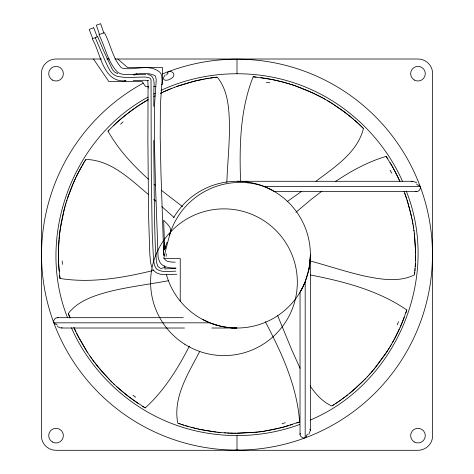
<?xml version="1.0" encoding="UTF-8"?>
<svg xmlns="http://www.w3.org/2000/svg" width="474" height="474" viewBox="0 0 474 474"><rect width="100%" height="100%" fill="white"/><g stroke="black" fill="none" stroke-linecap="round" stroke-linejoin="round"><path stroke-width="0.71" d="M163.631 254.508L163.637 255.184M310.351 256.079L308.924 269.125L305.197 281.716L305.179 437.846C302.951 438.634 300.184 436.767 300.018 434.439L300.054 292.162M308.793 434.403L310.363 430.516L310.369 254.769L310.363 255.397M415.609 255.107L415.603 253.667M58.391 254.064L58.397 253.59M415.609 255.587L415.609 255.136M163.637 254.348L163.637 253.709M153.777 106.342L153.902 88.49C154.323 83.341 154.797 74.981 147.633 74.608M415.603 255.646L415.597 256.547M58.397 253.116L58.403 252.642M148.048 88.075L147.894 140.085L148.558 215.012L149.808 254.437L150.631 262.845L151.727 267.123M415.603 256.156L415.502 260.765M310.363 255.427L310.091 261.038M58.409 252.168L58.432 250.74M163.643 253.489L163.66 252.565M415.591 257.181L415.538 259.74M300.018 434.439L300.279 433.325M58.444 250.266L58.456 249.792M58.474 249.312L58.486 248.838M415.514 260.368L415.354 264.178M58.503 248.358L58.675 244.537M226.821 182.383C227.585 163.204 229.582 144.066 229.481 124.852C229.049 108.457 228.065 90.41 217.222 77.144L216.689 77.203M415.396 263.343L415.218 266.447M164.721 244.388L164.662 249.146M59.25 237.178L58.456 249.905L58.545 262.051M415.283 265.41L415.313 264.895M58.705 244.021L58.983 240.105M415.242 266.074L415.076 268.426M415.07 268.527L414.578 273.8M414.987 269.57L415.028 269.048M59.054 239.269L59.345 236.206M414.88 270.755L414.922 270.293M414.691 272.734L414.744 272.206M59.327 236.39L59.671 233.285M414.608 273.516L414.46 274.873C399.114 282.492 381.303 279.435 365.223 276.206C346.707 272.088 328.719 265.979 310.434 261.008M59.428 235.424L60.186 229.41M59.765 232.544L61.276 222.662L63.516 212.18M60.287 228.693L64.233 209.354M308.835 269.588L309.024 268.628M180.244 301.144L180.244 258.514L163.737 258.514A521.951 521.803 6.4 0 1 170.563 231.928C171.789 226.963 166.415 223.461 163.631 220.203L164.668 249.241L165.805 246.8M63.7 211.428L64.997 206.54M64.44 208.566L65.258 205.603M65.228 205.71L65.803 203.737M65.501 204.762L66.082 202.813M66.064 202.866L68.209 196.248M66.65 200.97L66.953 200.022M310.506 274.991C344.047 281.544 378.311 290.355 406.816 310.002L406.372 311.347M406.816 310.002L402.248 322.433M67.557 198.191L72.688 184.629M406.248 311.72L405.851 312.876M164.668 249.241L167.026 242.321M169.384 235.394L170.853 231.265M68.493 195.436L73.073 183.746M404.085 317.776L404.239 317.355M403.765 318.617L403.925 318.196M253.501 76.812L253.169 76.782C240.01 109.879 239.323 146.3 240.579 181.418M403.599 319.038L400.056 327.558M305.179 281.757L303.858 284.868M401.899 323.286L402.076 322.859M401.537 324.139L401.721 323.712M401.36 324.566L400.435 326.704M72.919 184.102L74.14 181.323M304.32 283.813L304 284.542M73.263 183.302L73.843 181.98M400.062 327.528L394.415 339.04M74.045 181.542L75.242 178.917M74.24 181.104L74.637 180.227M303.698 285.218L303.846 284.886M74.768 179.942L75.449 178.485M303.692 285.229L303.058 286.58M399.28 329.264L398.279 331.403M75.413 178.562L75.656 178.046M75.627 178.1L75.858 177.614M75.846 177.643L76.29 176.725M397.87 332.256L398.077 331.83M76.278 176.755L76.51 176.269M303.052 286.592L302.732 287.244M397.455 333.109L397.662 332.683M76.486 176.322L77.884 173.52M76.699 175.89L78.643 172.05M397.248 333.53L396.614 334.81M302.72 287.274L300.362 291.64M302.613 287.487L302.282 288.133M396.187 335.657L396.4 335.231M77.985 173.324L78.423 172.477M395.749 336.504L395.968 336.084M189.399 346.127C177.797 368.659 164.182 390.742 145.251 407.901L144.037 407.166M395.529 336.925L391.619 344.065M78.589 172.157L80.041 169.425M78.826 171.701L79.063 171.244M301.956 288.767L301.517 289.584M79.531 170.362L81.362 167.032M80.213 169.105L80.669 168.27M393.965 339.876L392.543 342.453M199.785 351.287C188.433 373.334 172.678 397.248 177.797 423.169L179.089 423.614M80.787 168.063L81.83 166.208M301.097 290.349L300.925 290.657M81.546 166.706L82.583 164.893M82.298 165.39L82.849 164.442M391.133 344.894L391.565 344.154M82.772 164.579L83.72 162.967M83.009 164.176L83.483 163.37M391.074 345.001L390.155 346.553M390.576 345.848L389.652 347.377M83.649 163.086L83.957 162.57M83.922 162.629L85.646 159.827M84.437 161.776L85.16 160.603M389.569 347.525L388.129 349.848M389.053 348.36L386.026 353.1M85.314 160.354L85.883 159.442C111.029 160.016 130.237 179.261 148.356 194.441M165.207 74.91C160.117 81.386 167.76 81.261 171.298 78.394C173.614 77.416 175.113 74.11 172.666 72.404C169.491 69.542 165.734 73.138 162.475 73.956M387.495 350.849L375.633 367.273M385.35 354.119L373.749 369.548M411.622 181.791L413.488 181.364L416.747 182.857M148.232 80.278L147.882 80.669L145.115 80.219L133.176 80.645M147.971 80.568L147.906 80.296M374.875 368.191L371.178 372.54M373.002 370.431L369.205 374.75M370.449 373.364L368.535 375.485M365.839 378.353L368.494 375.521M367.172 376.943L367.836 376.238M148.374 179.172C132.827 165.118 118.304 149.494 108.013 131.108L109.002 130.089M108.013 131.108L115.786 123.477M365.815 378.376L364.488 379.745M365.128 379.093L363.807 380.432M363.73 380.515L353.195 390.298M363.025 381.22L355.731 388.088M113.523 125.604L113.849 125.29M114.175 124.982L116.841 122.511M116.166 123.127L117.522 121.889M117.244 122.144L120.953 118.885M117.866 121.581L118.21 121.279M118.553 120.971L119.602 120.052M354.979 388.751L351.915 391.388M119.952 119.744L120.301 119.442M295.93 212.269L310.885 199.678L321.852 191.188M120.657 119.134L124.259 116.124M121.368 118.53L130.178 111.508M352.466 390.926L352.834 390.612M352.099 391.234L350.748 392.359M351.358 391.85L349.569 393.325M350.245 392.768L349.178 393.645M124.626 115.828L124.994 115.532M349.131 393.681L347.632 394.878M125.361 115.235L125.728 114.939M126.102 114.649L126.475 114.353M347.252 395.174L347.584 394.913M126.842 114.062L127.222 113.766M347.181 395.227L346.121 396.057M346.778 395.541L343.928 397.716M127.595 113.476L127.968 113.185M128.347 112.895L128.727 112.605M345.161 396.791L345.564 396.483M129.106 112.32L134.509 108.38M344.598 397.218L341.529 399.481M130.628 111.177L138.201 105.862M343.454 398.071L342.684 398.64M287.155 201.634L301.186 191.632M341.855 399.244L341.144 399.76M341.019 399.849L339.325 401.045M340.172 400.453L340.599 400.151M316.022 181.216C334.662 167.049 357.39 152.664 363.451 128.519L362.687 127.755M339.591 400.856L338.898 401.348M134.954 108.066L135.765 107.509M338.815 401.401L336.872 402.728M338.039 401.934L338.43 401.668M62.124 327.765L60.222 327.878L57.253 326.45M136.488 107.011L139.018 105.323M337.18 402.527L335.432 403.694M335.87 403.404L336.309 403.107M335.479 181.495C351.157 170.966 367.948 161.729 386.15 156.396L386.334 156.669M335.319 403.765L334.152 404.529M138.888 105.406L141.483 103.729M139.694 104.878L144.813 101.673M334.099 404.565L332.748 405.43M333.204 405.14L333.655 404.855M332.292 405.72L332.606 405.519M332.221 405.762L331.836 406.005C322.616 401.839 315.643 394.137 310.109 385.86M142.141 103.32L148.184 99.694M145.447 101.294L147.959 99.824M148.03 97.111C72.095 138.088 35.591 237.397 67.515 317.669M153.813 94.053L155.099 93.372M153.943 96.536L154.808 96.08M154.174 96.412L155.039 95.961M160.277 93.366L162.926 92.134M160.959 93.04L166.481 90.558M163.643 91.808L169.171 89.432M161.521 84.745L162.475 84.325L162.475 67.557L127.636 67.557L117.789 59.007M167.257 90.226L170.071 89.065M160.935 90.433C204.057 70.288 255.036 68.345 299.663 84.805C344.248 101.193 381.446 135.801 401.407 178.864L402.479 181.554M310.381 420C396.377 383.81 441.051 277.669 406.218 190.969M169.994 89.088L174.622 87.293M170.972 88.703L171.872 88.348M93.716 27.759L89.225 29.471L92.691 38.613M299.301 422.044L299.609 421.931C297.079 386.15 281.716 352.834 265.209 321.538M299.609 421.931L282.646 427.329L264.451 431.144M174.592 87.305L176.488 86.612M298.976 422.168L296.76 422.968M176.411 86.641L179.308 85.622M177.323 86.315L190.234 82.28M180.067 85.361L194.891 81.078M292.677 424.366L291.83 424.639M290.971 424.917L291.397 424.775M299.663 424.503C259.574 439.256 214.426 439.256 174.337 424.503C129.752 408.12 92.554 373.512 72.593 330.449L71.521 327.759M290.106 425.184L290.538 425.048M287.925 425.848L288.364 425.717M287.481 425.978L286.154 426.369M285.265 426.618L285.709 426.493M284.37 426.867L284.821 426.742M283.47 427.11L283.92 426.991M160.526 268.61L165.515 267.271M190.696 82.15L191.164 82.026M283.019 427.234L279.779 428.063M191.632 81.907L192.094 81.783M192.562 81.664L193.493 81.427M193.771 81.356L195.827 80.858M153.487 270.435C123.068 277.841 91.263 283.422 59.985 278.469L59.943 278.143M195.247 80.995L196.763 80.639M278.475 428.383L278.931 428.271M277.551 428.597L278.013 428.49M196.734 80.645L197.729 80.42M277.094 428.703L275.708 429.017M197.699 80.426L199.222 80.088M198.227 80.307L198.725 80.195M274.778 429.225L275.246 429.124M199.098 80.112L203.316 79.253M199.566 80.011L201.912 79.525M273.853 429.42L274.316 429.32M273.385 429.521L271.987 429.805M202.226 79.466L203.784 79.164M271.051 429.989L271.519 429.894M270.583 430.078L267.271 430.682M203.743 79.17L204.756 78.98M204.727 78.986L206.279 78.708M168.809 280.661C149.932 284.187 130.836 286.497 112.125 290.87C96.234 294.941 78.862 299.918 68.339 313.438L68.517 313.948M205.663 78.82L208.939 78.263M206.599 78.654L208.003 78.417M266.305 430.842L262.549 431.429M208.329 78.364L210.385 78.038M210.338 78.05L210.9 77.961M210.8 77.979L213.578 77.588M263.396 431.304L261.595 431.565M211.262 77.914L213.116 77.653M261.458 431.583L258.727 431.938M213.507 77.6L215.089 77.392M214.035 77.529L216.772 77.197M260.487 431.713L254.882 432.365M215.409 77.357L216.316 77.25M257.572 432.075L237.35 433.266M253.679 432.484L234.405 433.248M175.848 271.158C169.811 271.134 163.121 272.686 157.546 269.676A6.755 6.755 0 0 1 155.934 268.148L154.506 265.28L153.517 260.102L152.178 232.124L151.259 170.059L151.04 79.875L150.584 78.803L149.476 77.884L145.115 76.984L126.214 77.582L118.097 76.587L115.295 75.556L112.344 73.565L110.14 70.863L107.859 66.633A252.15 252.15 0 0 1 104.659 59.712L95.233 37.647M165.876 268.853L175.931 268.45M176.713 274.28C168.999 274.185 157.729 277.059 152.658 269.06M133.188 74.779L145.868 74.4M175.866 268.006C171.28 268.071 166.273 267.887 162.434 265.055A10.28 10.28 0 0 1 160.034 262.472L158.411 258.543A20.026 20.026 0 0 1 158.067 256.464L155.46 184.202L154.406 140.434L154.542 104.778L156.242 79.822L155.537 76.172A3.217 3.217 0 0 0 155.199 75.799C144.706 70.253 132.27 76.64 121.131 73.897A11.939 11.939 0 0 1 117.404 72.007C107.651 61.845 105.311 46.849 98.9 34.643L104.44 32.742C110.584 43.892 112.427 58.029 121.214 67.551A5.504 5.504 0 0 0 122.328 68.138C134.527 70.839 149.689 63.048 160.016 72.421A8.876 8.876 0 0 1 161.681 75.763L162.078 80.45L160.372 105.4L160.206 137.288L160.976 173.555L163.666 252.476M274.44 191.561L416.782 191.632C419.164 191.526 420.983 188.522 420.189 186.478L264.107 186.478L270.34 189.304M183.272 317.681L57.218 317.675C54.889 317.841 53.023 320.608 53.811 322.83L209.893 322.83L202.89 319.606M175.238 262.175L171.197 262.033L167.737 261.328A5.516 5.516 0 0 1 164.383 258.585M101.566 59.007L56.027 59.007A14.676 14.676 0 0 0 41.356 73.683L41.356 435.624A14.676 14.676 0 0 0 56.027 450.3L417.973 450.3A14.676 14.676 0 0 0 432.644 435.624L432.644 73.683A14.676 14.676 0 0 0 417.973 59.007L114.838 59.007M106.727 59.007L109.322 59.007M148.611 86.629L145.619 86.629L142.17 81.558L108.854 81.558L93.455 59.007M153.73 86.629L155.94 86.629M412.611 181.299L237.119 181.287C246.314 181.299 255.51 183.071 264.059 186.46A73.369 73.369 0 0 1 286 309.261A73.369 73.369 0 0 1 166.285 274.197M61.389 328.014L184.505 328.02M211.801 328.02L236.882 328.02L235.631 328.008M236.141 433.26L230.465 433.147M237.77 181.293L238.428 181.299M236.23 328.02C227.247 327.925 218.289 326.165 209.941 322.847M416.782 191.632L415.491 191.283M57.218 317.675L58.053 317.823M233.226 433.224L227.508 433.011M238.997 181.317L244.009 181.625M234.914 327.99L230.962 327.771M229.339 433.1L226.519 432.958M226.424 432.946L224.546 432.827M225.458 432.886L220.617 432.507M253.169 76.782L254.585 76.912M219.658 432.418L220.588 432.507M253.845 76.841L271.762 79.466M219.598 432.412L217.726 432.217M254.971 76.954L256.191 77.078M125.971 80.811C102.402 82.891 101.146 53.432 92.205 38.803L97.685 36.717L104.47 52.65L112.421 69.559L114.649 72.095L117.688 73.713M218.609 432.312L216.766 432.11M228.983 327.581L226.365 327.25M216.624 432.098L213.881 431.761M215.634 431.98L204.341 430.256M260.913 77.653L261.358 77.712M261.802 77.777L262.246 77.843M212.66 431.595L200.757 429.551M262.697 77.902L267.218 78.619M267.668 78.702L268.124 78.779M268.586 78.862L269.042 78.945M269.499 79.028L274.091 79.94M203.867 430.167L202.451 429.888M201.977 429.8L199.761 429.337M272.248 79.561L284.24 82.405M200.093 429.408L199.27 429.231M274.553 80.041L276.857 80.55M199.157 429.207L198.274 429.017M198.689 429.106L196.349 428.579M196.787 428.68L197.279 428.792M277.32 80.657L277.782 80.764M196.289 428.561L195.412 428.354M278.244 80.87L278.7 80.983M195.792 428.443L192.314 427.584M279.162 81.095L279.624 81.208M194.796 428.206L193.807 427.963M280.087 81.321L280.549 81.439M281.011 81.552L281.473 81.67M193.09 427.785L190.826 427.192M281.935 81.789L285.621 82.79M217.738 325.448L218.692 325.697M191.703 427.424L188.942 426.677M284.702 82.535L290.799 84.342M188.836 426.647L188.024 426.416M188.338 426.505L185.346 425.634M286.1 82.926L289.863 84.046M186.839 426.079L187.343 426.221M215.836 324.903L216.784 325.182M186.205 425.889L183.948 425.202M183.853 425.172L182.354 424.698M182.851 424.858L183.349 425.018M290.681 84.301L293.59 85.249M291.599 84.597L294.52 85.563M182.164 424.639L178.817 423.519M181.281 424.349L181.72 424.491M179.83 423.869L180.339 424.04M213.004 323.985L213.946 324.305M294.348 85.504L297.293 86.529M295.261 85.818L313.51 93.265M297.998 86.783L308.841 91.132L319.612 96.299M314.179 93.579L322.184 97.668M160.046 268.035L157.818 266.264L156.456 262.175L155.194 244.169L154.423 215.232L153.754 140.399M270.05 189.156L270.53 189.399M270.69 189.482L274.446 191.561M320.329 96.678L323.037 98.136M322.936 98.082L324.731 99.084M323.807 98.556L325.579 99.558M325.531 99.528L331.504 103.095M327.256 100.529L328.091 101.027M145.251 407.901L134.154 400.678M328.926 101.519L334.028 104.701M143.367 406.751L143.705 406.959M142.662 406.319L143.018 406.538M332.227 103.551L344.728 112.196M309.747 429.195L310.357 430.268M334.674 105.121L341.831 110.045M138.284 403.504L138.657 403.753M137.91 403.256L126.291 394.812M133.401 400.145L133.775 400.411M132.649 399.606L133.022 399.878M132.27 399.339L131.144 398.516M342.222 110.329L343.389 111.189M182.567 206.634L161.219 190.21M130.391 397.959L130.765 398.237M343.774 111.473L344.16 111.763M130.018 397.68L129.272 397.117M344.545 112.054L346.073 113.221M344.93 112.344L345.694 112.925M128.881 396.821L116.486 386.476M345.937 113.114L346.832 113.807M346.34 113.428L347.211 114.104M347.14 114.05L347.963 114.696M347.543 114.364L349.534 115.952M125.551 394.226L125.918 394.522M348.716 115.295L349.089 115.597M124.81 393.633L125.177 393.93M349.462 115.899L352.774 118.648M124.075 393.035L124.443 393.331M349.83 116.201L351.678 117.724M123.341 392.431L123.708 392.733M122.606 391.826L122.973 392.128M351.898 117.907L354.629 120.254M122.245 391.518L120.426 389.978M154.08 184.208L155.703 185.595M353.136 118.956L353.497 119.27M120.064 389.664L113.327 383.519M174.148 217.554L161.8 206.575M354.576 120.206L357.722 123.021M354.937 120.52L357.058 122.416M153.783 199.299L155.922 201.243M357.408 122.736L358.486 123.726M358.451 123.696L358.871 124.081M358.794 124.016L360.495 125.622M359.482 124.656L360.157 125.302M114.631 384.764L112.634 382.85M360.4 125.527L362.486 127.553M360.779 125.894L361.164 126.262M361.544 126.629L363.131 128.193M112.51 382.731L110.566 380.812M111.811 382.044L98.657 367.623M109.731 379.97L103.071 372.825M147.793 80.343L148.072 86.422M102.603 372.291L94.45 362.26M98.195 367.054L92.14 359.132M93.864 361.484L92.708 359.92M92.211 359.239L91.014 357.55M91.636 358.439L90.457 356.756M89.9 355.956L90.498 356.821M89.93 356.004L86.635 351.044M386.15 156.396L392.354 166.528L397.556 176.411M87.204 351.927L87.737 352.739M386.523 156.959L387.353 158.245M387.578 158.589L387.797 158.938M86.677 351.116L77.896 335.811M86.161 350.298L78.903 337.755M390.066 162.612L390.979 164.152M391.21 164.543L391.435 164.934M391.666 165.325L391.891 165.722M392.122 166.119L392.573 166.913M392.798 167.316L393.023 167.713M393.242 168.116L393.912 169.337M394.131 169.739L394.356 170.148M394.575 170.563L394.795 170.972M395.008 171.387L399.926 181.465M78.453 336.901L78.678 337.328M78.234 336.475L77.149 334.33M77.795 335.616L77.363 334.757M77.209 334.454L76.723 333.471M76.984 334.004L75.87 331.717M397.763 176.838L397.97 177.264M398.178 177.691L398.379 178.117M75.881 331.741L75.431 330.793M75.674 331.308L73.938 327.54M398.581 178.55L398.782 178.976M300.095 368.339L291.848 350.061L277.533 315.352M75.265 330.443L74.068 327.836M398.984 179.409L399.185 179.842M399.381 180.268L399.778 181.139M93.728 27.753L97.206 36.901M69.98 317.947L69.589 316.893M404.049 191.443L405.329 194.933M69.749 317.325L69.915 317.764M69.245 315.962L69.613 316.958M69.423 316.46L68.641 314.298M404.731 193.279L406.585 198.6M69.109 315.589L68.795 314.724M68.493 313.865L68.7 314.452M405.72 196.04L407.474 201.373M103.83 32.955L100.654 23.7L96.341 25.181L99.504 34.436M406.965 199.75L410.371 211.706M407.841 202.552L411.894 218.407M410.662 212.903L412.469 221.305M412.125 219.557L412.653 222.276M412.676 222.419L412.996 224.22M412.848 223.378L413.162 225.197M413.174 225.292L413.322 226.175M413.334 226.246L413.476 227.153M413.482 227.206L413.63 228.13M413.63 228.166L414.513 234.897M413.909 230.086L414.039 231.045M59.985 278.469L58.658 264.368M59.848 277.438L59.896 277.8M59.801 277.065L59.605 275.459M414.3 233.054L415.591 252.085M414.637 236.028L415.562 250.568M59.155 271.169L59.078 270.281M59.001 269.386L59.037 269.836M58.93 268.485L58.966 268.936M58.895 268.029L58.829 267.123M58.794 266.649L58.415 257.37M58.61 263.443L58.634 263.905M58.563 262.519L58.586 262.981M415.574 251.267L415.597 252.595M58.403 256.428L58.409 256.902M415.597 252.707L415.603 253.104M415.603 253.187L415.603 253.608M58.397 255.96L58.391 254.538M237 59.191L237 73.618M237 435.695L237 450.122M285.283 422.713A61.057 8.058 -13.2 0 1 282.048 423.685M398.498 321.686A61.057 8.058 -64.6 0 1 397.242 324.826M390.102 170.184A61.057 8.058 63.9 0 1 391.773 173.123M266.412 82.292A61.057 8.058 12.5 0 1 269.753 82.82M120.58 124.188A61.057 8.058 -38.9 0 1 123.074 121.907M135.712 397.188A61.057 8.058 38.2 0 1 132.933 395.263M62.414 264.332A61.057 8.058 89.7 0 1 62.183 260.961M165.118 269.339A73.369 73.369 0 0 1 164.478 265.754M163.708 251.303A73.369 73.369 0 0 1 164.62 242.647M173.685 217.584A73.369 73.369 0 0 1 237 181.287M170.563 231.928A73.517 73.517 0 0 1 264.059 186.46M166.232 256.316A28.535 7.685 -87.4 0 1 166.202 253.744M163.803 255.285A25.738 7.868 -86.5 0 1 163.803 255.077M164.111 255.018A8.882 0.587 89.8 0 1 164.117 254.348M163.601 253.626A9.924 1.256 88.8 0 1 163.601 253.4M148.06 87.323A4.082 1.86 -34.6 0 1 148.232 86.623M148.712 87.933A2.625 1.019 -27.2 0 1 147.971 87.453M168.827 71.467A195.466 195.466 0 0 1 431.073 277.924A195.466 195.466 0 0 1 127.453 416.533A195.466 195.466 0 0 1 143.255 83.14M239.198 450.164A195.519 195.519 0 0 1 234.802 450.164M167.209 72.931A4.936 3.727 -25.9 0 1 168.922 71.704M55.28 324.447A4.936 3.727 64.1 0 1 54.048 322.735M57.401 325.14A10.144 5.238 51.6 0 1 55.642 323.635M306.791 436.376A4.936 3.727 -25.9 0 1 305.078 437.609M307.49 434.255A10.144 5.238 -38.4 0 1 305.979 436.009M418.72 184.866A4.936 3.727 64.1 0 1 419.952 186.578M416.599 184.167A10.144 5.238 51.6 0 1 418.358 185.678M123.578 81.641A206.877 206.877 0 0 1 125.438 80.432M134.255 75.093A206.877 206.877 0 0 1 136.814 73.654M166.51 75.058A10.144 5.238 -38.4 0 1 168.021 73.298M184.676 344.195A73.369 73.369 0 0 0 297.269 285.283A73.369 73.369 0 0 0 189.956 217.228A73.369 73.369 0 0 0 184.676 344.195M52.359 80.035A7.335 7.335 0 0 0 63.368 73.683A7.335 7.335 0 0 0 52.359 67.332A7.335 7.335 0 0 0 52.359 80.035M52.359 441.981A7.335 7.335 0 0 0 63.368 435.624A7.335 7.335 0 0 0 52.359 429.272A7.335 7.335 0 0 0 52.359 441.981M414.306 441.981A7.335 7.335 0 0 0 425.308 435.624A7.335 7.335 0 0 0 414.306 429.272A7.335 7.335 0 0 0 414.306 441.981M414.306 80.035A7.335 7.335 0 0 0 425.308 73.683A7.335 7.335 0 0 0 414.306 67.332A7.335 7.335 0 0 0 414.306 80.035"/></g></svg>
